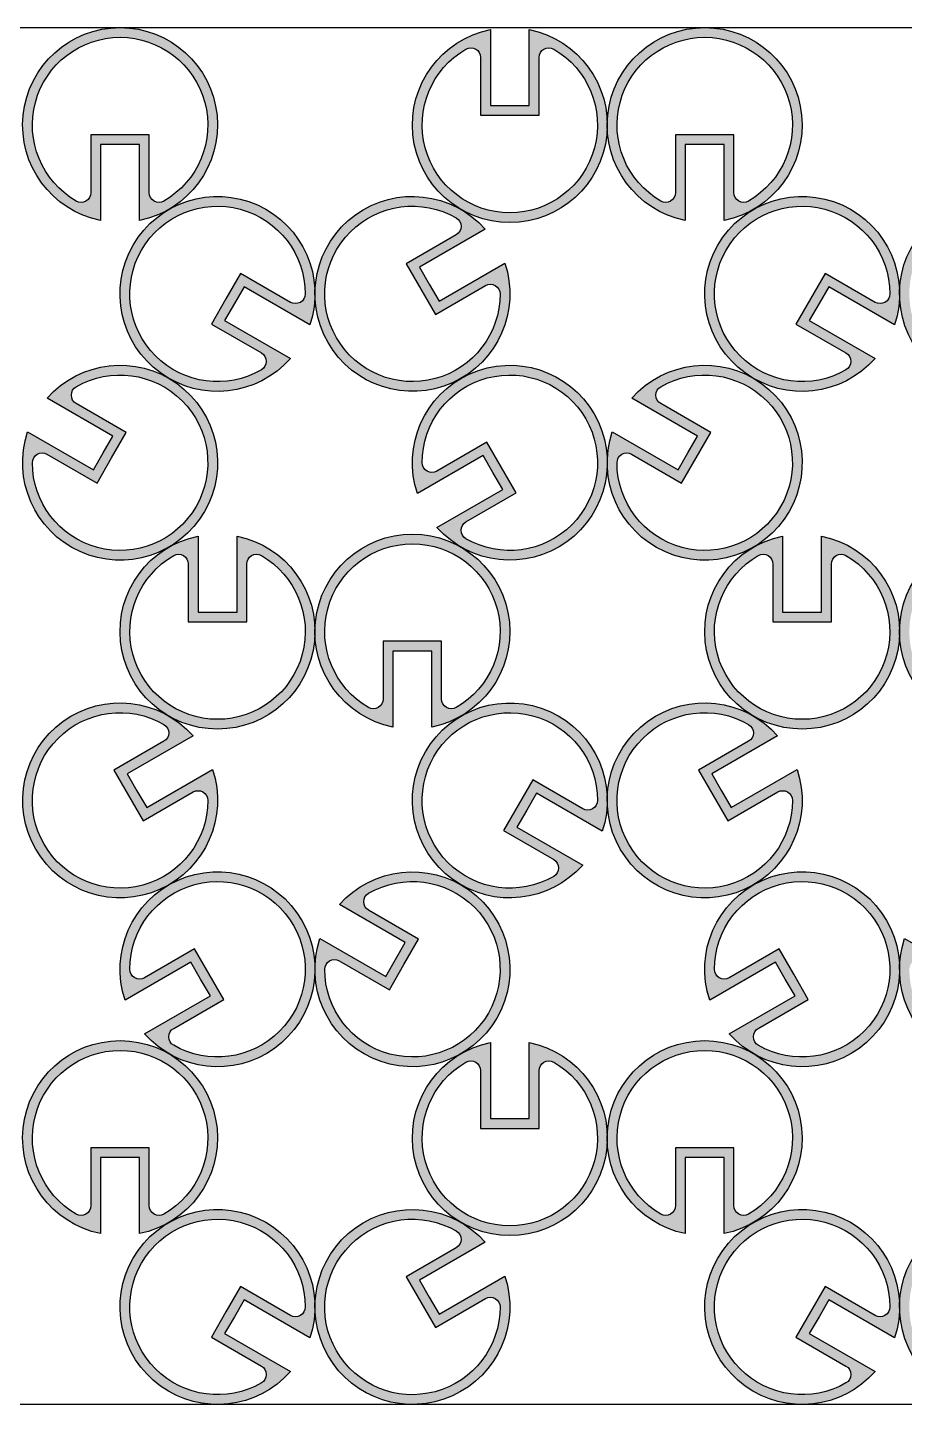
# Model space of a CAD drawing. Header units: millimetres. Extents: x 61 to 452, y 50 to 292.
# Drawn here: x 160.1 to 205.1, y 219.8 to 290.4 of the extents above; entities that cross this region are included whole.
import ezdxf

# ---------------------------------------------------------------- set-up
doc = ezdxf.new("R2010")
doc.units = ezdxf.units.MM
doc.layers.add('cad-block.com', color=250, linetype='Continuous')

msp = doc.modelspace()

# ---------------------------------------------------------------- hatches: boundary and pattern name
at = {"true_color": 0x000000}
h = msp.add_hatch(color=18, dxfattribs=at)
h.dxf.hatch_style = 1
edge = h.paths.add_edge_path(flags=16)
edge.add_arc((164.8466869236495, 285.4032878407128), 4.499999999999926, -59.999999999999375, 239.9999999999994, ccw=False)
edge.add_arc((166.8466869236495, 281.9391862255752), 0.500000000000041, 180.0000000000065, 299.99999999999727, ccw=False)
edge.add_line((166.3466869236495, 281.9391862255751), (166.3466869236495, 284.9032878407128))
edge.add_line((166.3466869236495, 284.9032878407128), (164.8466869236495, 284.9032878407128))
edge.add_line((164.8466869236495, 284.9032878407128), (163.3466869236495, 284.9032878407128))
edge.add_line((163.3466869236495, 284.9032878407128), (163.3466869236495, 281.9391862255751))
edge.add_arc((162.8466869236495, 281.9391862255752), 0.5, 240.0000000000027, 359.99999999999346, ccw=False)
edge = h.paths.add_edge_path()
edge.add_line((165.8466869236495, 280.5043083551465), (165.8466869236495, 284.4032878407128))
edge.add_line((165.8466869236495, 284.4032878407128), (164.8466869236495, 284.4032878407128))
edge.add_line((164.8466869236495, 284.4032878407128), (163.8466869236495, 284.4032878407128))
edge.add_line((163.8466869236495, 284.4032878407128), (163.8466869236495, 280.5043083551465))
edge.add_arc((164.8466869236495, 285.4032878407128), 5.000000000000015, -78.46304096718461, 258.4630409671846, ccw=False)
h = msp.add_hatch(color=18, dxfattribs=at)
h.dxf.hatch_style = 1
edge = h.paths.add_edge_path(flags=16)
edge.add_arc((184.8466869236495, 285.4032878407129), 4.499999999999926, 120.00000000000051, 419.9999999999994, ccw=False)
edge.add_arc((182.8466869236495, 288.8673894558505), 0.500000000000041, 360.0000000000065, 479.9999999999972, ccw=False)
edge.add_line((183.3466869236495, 288.8673894558506), (183.3466869236495, 285.9032878407128))
edge.add_line((183.3466869236495, 285.9032878407128), (184.8466869236495, 285.9032878407128))
edge.add_line((184.8466869236495, 285.9032878407128), (186.3466869236495, 285.9032878407128))
edge.add_line((186.3466869236495, 285.9032878407128), (186.3466869236495, 288.8673894558506))
edge.add_arc((186.8466869236495, 288.8673894558505), 0.5, 420.0000000000026, 539.9999999999934, ccw=False)
edge = h.paths.add_edge_path()
edge.add_line((183.8466869236495, 290.3022673262792), (183.8466869236495, 286.4032878407128))
edge.add_line((183.8466869236495, 286.4032878407128), (184.8466869236495, 286.4032878407128))
edge.add_line((184.8466869236495, 286.4032878407128), (185.8466869236495, 286.4032878407128))
edge.add_line((185.8466869236495, 286.4032878407128), (185.8466869236495, 290.3022673262792))
edge.add_arc((184.8466869236495, 285.4032878407128), 5.000000000000015, 101.53695903281539, 438.4630409671845, ccw=False)
h = msp.add_hatch(color=18, dxfattribs=at)
h.dxf.hatch_style = 1
edge = h.paths.add_edge_path(flags=16)
edge.add_arc((194.8466869236495, 285.4032878407128), 4.499999999999926, -59.999999999999375, 239.9999999999994, ccw=False)
edge.add_arc((196.8466869236495, 281.9391862255752), 0.500000000000041, 180.0000000000065, 299.99999999999727, ccw=False)
edge.add_line((196.3466869236495, 281.9391862255751), (196.3466869236495, 284.9032878407128))
edge.add_line((196.3466869236495, 284.9032878407128), (194.8466869236495, 284.9032878407128))
edge.add_line((194.8466869236495, 284.9032878407128), (193.3466869236495, 284.9032878407128))
edge.add_line((193.3466869236495, 284.9032878407128), (193.3466869236495, 281.9391862255751))
edge.add_arc((192.8466869236495, 281.9391862255752), 0.5, 240.0000000000027, 359.99999999999346, ccw=False)
edge = h.paths.add_edge_path()
edge.add_line((195.8466869236495, 280.5043083551465), (195.8466869236495, 284.4032878407128))
edge.add_line((195.8466869236495, 284.4032878407128), (194.8466869236495, 284.4032878407128))
edge.add_line((194.8466869236495, 284.4032878407128), (193.8466869236495, 284.4032878407128))
edge.add_line((193.8466869236495, 284.4032878407128), (193.8466869236495, 280.5043083551465))
edge.add_arc((194.8466869236495, 285.4032878407128), 5.000000000000015, -78.46304096718461, 258.4630409671846, ccw=False)
h = msp.add_hatch(color=18, dxfattribs=at)
h.dxf.hatch_style = 1
edge = h.paths.add_edge_path(flags=16)
edge.add_arc((169.8466869236497, 276.7430338028684), 4.499999999999925, 5.115907697472721e-13, 299.9999999999994, ccw=False)
edge.add_arc((173.8466869236495, 276.7430338028685), 0.5000000000000409, 240.00000000000648, 359.9999999999972, ccw=False)
edge.add_line((173.5966869236495, 276.3100211009763), (171.0296996255418, 277.7920719085452))
edge.add_line((171.0296996255418, 277.7920719085451), (170.2796996255418, 276.4930338028685))
edge.add_line((170.2796996255418, 276.4930338028685), (169.5296996255418, 275.1939956971918))
edge.add_line((169.5296996255418, 275.1939956971918), (172.0966869236495, 273.7119448896229))
edge.add_arc((171.8466869236495, 273.2789321877307), 0.4999999999999999, 300.0000000000026, 419.99999999999346, ccw=False)
edge = h.paths.add_edge_path()
edge.add_line((174.5893276107688, 275.1595694638697), (171.2127123274339, 277.1090592066529))
edge.add_line((171.212712327434, 277.1090592066529), (170.712712327434, 276.2430338028685))
edge.add_line((170.712712327434, 276.2430338028685), (170.212712327434, 275.377008399084))
edge.add_line((170.212712327434, 275.377008399084), (173.5893276107689, 273.4275186563008))
edge.add_arc((169.8466869236495, 276.7430338028685), 5.000000000000014, -18.46304096718461, 318.46304096718455, ccw=False)
h = msp.add_hatch(color=18, dxfattribs=at)
h.dxf.hatch_style = 1
edge = h.paths.add_edge_path(flags=16)
edge.add_arc((179.8466869236497, 276.7430338028685), 4.499999999999926, 60.00000000000051, 359.9999999999994, ccw=False)
edge.add_arc((181.8466869236495, 280.2071354180062), 0.500000000000041, 300.0000000000065, 419.9999999999972, ccw=False)
edge.add_line((182.0966869236495, 279.774122716114), (179.5296996255418, 278.2920719085452))
edge.add_line((179.5296996255418, 278.2920719085452), (180.2796996255418, 276.9930338028685))
edge.add_line((180.2796996255418, 276.9930338028685), (181.0296996255418, 275.6939956971918))
edge.add_line((181.0296996255418, 275.6939956971918), (183.5966869236495, 277.1760465047606))
edge.add_arc((183.8466869236495, 276.7430338028684), 0.5, 360.0000000000026, 479.9999999999934, ccw=False)
edge = h.paths.add_edge_path()
edge.add_line((183.5893276107688, 280.0585489494361), (180.2127123274339, 278.1090592066529))
edge.add_line((180.212712327434, 278.1090592066529), (180.712712327434, 277.2430338028685))
edge.add_line((180.712712327434, 277.2430338028685), (181.212712327434, 276.377008399084))
edge.add_line((181.212712327434, 276.377008399084), (184.5893276107689, 278.3264981418672))
edge.add_arc((179.8466869236495, 276.7430338028685), 5.000000000000015, 41.53695903281539, 378.4630409671845, ccw=False)
h = msp.add_hatch(color=18, dxfattribs=at)
h.dxf.hatch_style = 1
edge = h.paths.add_edge_path(flags=16)
edge.add_arc((199.8466869236497, 276.7430338028684), 4.499999999999925, 5.115907697472721e-13, 299.9999999999994, ccw=False)
edge.add_arc((203.8466869236495, 276.7430338028685), 0.5000000000000409, 240.00000000000648, 359.9999999999972, ccw=False)
edge.add_line((203.5966869236495, 276.3100211009763), (201.0296996255418, 277.7920719085452))
edge.add_line((201.0296996255418, 277.7920719085451), (200.2796996255418, 276.4930338028685))
edge.add_line((200.2796996255418, 276.4930338028685), (199.5296996255418, 275.1939956971918))
edge.add_line((199.5296996255418, 275.1939956971918), (202.0966869236495, 273.7119448896229))
edge.add_arc((201.8466869236495, 273.2789321877307), 0.4999999999999999, 300.0000000000026, 419.99999999999346, ccw=False)
edge = h.paths.add_edge_path()
edge.add_line((204.5893276107688, 275.1595694638697), (201.2127123274339, 277.1090592066529))
edge.add_line((201.212712327434, 277.1090592066529), (200.712712327434, 276.2430338028685))
edge.add_line((200.712712327434, 276.2430338028685), (200.212712327434, 275.377008399084))
edge.add_line((200.212712327434, 275.377008399084), (203.5893276107689, 273.4275186563008))
edge.add_arc((199.8466869236495, 276.7430338028685), 5.000000000000014, -18.46304096718461, 318.46304096718455, ccw=False)
h = msp.add_hatch(color=18, dxfattribs=at)
h.dxf.hatch_style = 1
edge = h.paths.add_edge_path(flags=16)
edge.add_arc((209.8466869236497, 276.7430338028685), 4.499999999999926, 60.00000000000051, 359.9999999999994, ccw=False)
edge.add_arc((211.8466869236495, 280.2071354180062), 0.500000000000041, 300.0000000000065, 419.9999999999972, ccw=False)
edge.add_line((212.0966869236495, 279.774122716114), (209.5296996255418, 278.2920719085452))
edge.add_line((209.5296996255418, 278.2920719085452), (210.2796996255418, 276.9930338028685))
edge.add_line((210.2796996255418, 276.9930338028685), (211.0296996255418, 275.6939956971918))
edge.add_line((211.0296996255418, 275.6939956971918), (213.5966869236495, 277.1760465047606))
edge.add_arc((213.8466869236495, 276.7430338028684), 0.5, 360.0000000000026, 479.9999999999934, ccw=False)
edge = h.paths.add_edge_path()
edge.add_line((213.5893276107688, 280.0585489494361), (210.2127123274339, 278.1090592066529))
edge.add_line((210.212712327434, 278.1090592066529), (210.712712327434, 277.2430338028685))
edge.add_line((210.712712327434, 277.2430338028685), (211.212712327434, 276.377008399084))
edge.add_line((211.212712327434, 276.377008399084), (214.5893276107689, 278.3264981418672))
edge.add_arc((209.8466869236495, 276.7430338028685), 5.000000000000015, 41.53695903281539, 378.4630409671845, ccw=False)
h = msp.add_hatch(color=18, dxfattribs=at)
h.dxf.hatch_style = 1
edge = h.paths.add_edge_path(flags=16)
edge.add_arc((164.8466869236495, 268.0827797650242), 4.499999999999925, -179.99999999999966, 119.9999999999994, ccw=False)
edge.add_arc((160.8466869236495, 268.0827797650241), 0.5000000000000409, 60.00000000000642, 179.9999999999972, ccw=False)
edge.add_line((161.0966869236495, 268.5157924669164), (163.6636742217573, 267.0337416593475))
edge.add_line((163.6636742217573, 267.0337416593475), (164.4136742217573, 268.3327797650242))
edge.add_line((164.4136742217573, 268.3327797650242), (165.1636742217573, 269.6318178707008))
edge.add_line((165.1636742217573, 269.6318178707008), (162.5966869236495, 271.1138686782697))
edge.add_arc((162.8466869236495, 271.5468813801619), 0.4999999999999999, 120.00000000000259, 239.9999999999934, ccw=False)
edge = h.paths.add_edge_path()
edge.add_line((160.1040462365302, 269.6662441040229), (163.4806615198651, 267.7167543612397))
edge.add_line((163.4806615198652, 267.7167543612397), (163.9806615198652, 268.5827797650242))
edge.add_line((163.9806615198652, 268.5827797650242), (164.4806615198652, 269.4488051688086))
edge.add_line((164.4806615198652, 269.4488051688086), (161.1040462365303, 271.3982949115918))
edge.add_arc((164.8466869236495, 268.0827797650242), 5.000000000000014, -198.4630409671846, 138.4630409671845, ccw=False)
h = msp.add_hatch(color=18, dxfattribs=at)
h.dxf.hatch_style = 1
edge = h.paths.add_edge_path(flags=16)
edge.add_arc((184.8466869236495, 268.0827797650242), 4.499999999999925, -119.99999999999949, 179.9999999999993, ccw=False)
edge.add_arc((182.8466869236495, 264.6186781498864), 0.5000000000000409, 120.0000000000064, 239.99999999999721, ccw=False)
edge.add_line((182.5966869236495, 265.0516908517786), (185.1636742217572, 266.5337416593475))
edge.add_line((185.1636742217572, 266.5337416593475), (184.4136742217572, 267.8327797650242))
edge.add_line((184.4136742217572, 267.8327797650242), (183.6636742217572, 269.1318178707008))
edge.add_line((183.6636742217572, 269.1318178707008), (181.0966869236495, 267.649767063132))
edge.add_arc((180.8466869236495, 268.0827797650242), 0.4999999999999999, 180.0000000000026, 299.9999999999934, ccw=False)
edge = h.paths.add_edge_path()
edge.add_line((181.1040462365302, 264.7672646184565), (184.4806615198651, 266.7167543612397))
edge.add_line((184.4806615198652, 266.7167543612397), (183.9806615198652, 267.5827797650242))
edge.add_line((183.9806615198652, 267.5827797650242), (183.4806615198652, 268.4488051688086))
edge.add_line((183.4806615198652, 268.4488051688086), (180.1040462365303, 266.4993154260254))
edge.add_arc((184.8466869236495, 268.0827797650242), 5.000000000000014, -138.4630409671846, 198.4630409671845, ccw=False)
h = msp.add_hatch(color=18, dxfattribs=at)
h.dxf.hatch_style = 1
edge = h.paths.add_edge_path(flags=16)
edge.add_arc((194.8466869236495, 268.0827797650242), 4.499999999999925, -179.99999999999966, 119.9999999999994, ccw=False)
edge.add_arc((190.8466869236495, 268.0827797650241), 0.5000000000000409, 60.00000000000642, 179.9999999999972, ccw=False)
edge.add_line((191.0966869236495, 268.5157924669164), (193.6636742217572, 267.0337416593475))
edge.add_line((193.6636742217572, 267.0337416593475), (194.4136742217572, 268.3327797650242))
edge.add_line((194.4136742217572, 268.3327797650242), (195.1636742217572, 269.6318178707008))
edge.add_line((195.1636742217572, 269.6318178707008), (192.5966869236495, 271.1138686782697))
edge.add_arc((192.8466869236495, 271.5468813801619), 0.4999999999999999, 120.00000000000259, 239.9999999999934, ccw=False)
edge = h.paths.add_edge_path()
edge.add_line((190.1040462365302, 269.6662441040229), (193.4806615198651, 267.7167543612397))
edge.add_line((193.4806615198652, 267.7167543612397), (193.9806615198652, 268.5827797650242))
edge.add_line((193.9806615198652, 268.5827797650242), (194.4806615198652, 269.4488051688086))
edge.add_line((194.4806615198652, 269.4488051688086), (191.1040462365303, 271.3982949115918))
edge.add_arc((194.8466869236495, 268.0827797650242), 5.000000000000014, -198.4630409671846, 138.4630409671845, ccw=False)
h = msp.add_hatch(color=18, dxfattribs=at)
h.dxf.hatch_style = 1
edge = h.paths.add_edge_path(flags=16)
edge.add_arc((169.8466869236495, 259.4225257271798), 4.499999999999926, 120.00000000000051, 419.9999999999994, ccw=False)
edge.add_arc((167.8466869236495, 262.8866273423175), 0.500000000000041, 360.0000000000065, 479.9999999999972, ccw=False)
edge.add_line((168.3466869236495, 262.8866273423175), (168.3466869236495, 259.9225257271798))
edge.add_line((168.3466869236495, 259.9225257271798), (169.8466869236495, 259.9225257271798))
edge.add_line((169.8466869236495, 259.9225257271798), (171.3466869236495, 259.9225257271798))
edge.add_line((171.3466869236495, 259.9225257271798), (171.3466869236495, 262.8866273423175))
edge.add_arc((171.8466869236495, 262.8866273423175), 0.5, 420.0000000000026, 539.9999999999934, ccw=False)
edge = h.paths.add_edge_path()
edge.add_line((168.8466869236495, 264.3215052127462), (168.8466869236495, 260.4225257271798))
edge.add_line((168.8466869236495, 260.4225257271798), (169.8466869236495, 260.4225257271798))
edge.add_line((169.8466869236495, 260.4225257271798), (170.8466869236495, 260.4225257271798))
edge.add_line((170.8466869236495, 260.4225257271798), (170.8466869236495, 264.3215052127462))
edge.add_arc((169.8466869236495, 259.4225257271798), 5.000000000000015, 101.53695903281539, 438.4630409671845, ccw=False)
h = msp.add_hatch(color=18, dxfattribs=at)
h.dxf.hatch_style = 1
edge = h.paths.add_edge_path(flags=16)
edge.add_arc((179.8466869236495, 259.4225257271797), 4.499999999999926, -59.999999999999375, 239.9999999999994, ccw=False)
edge.add_arc((181.8466869236495, 255.9584241120421), 0.500000000000041, 180.0000000000065, 299.99999999999727, ccw=False)
edge.add_line((181.3466869236495, 255.9584241120421), (181.3466869236495, 258.9225257271798))
edge.add_line((181.3466869236495, 258.9225257271798), (179.8466869236495, 258.9225257271798))
edge.add_line((179.8466869236495, 258.9225257271798), (178.3466869236495, 258.9225257271798))
edge.add_line((178.3466869236495, 258.9225257271798), (178.3466869236495, 255.9584241120421))
edge.add_arc((177.8466869236495, 255.9584241120421), 0.5, 240.0000000000027, 359.99999999999346, ccw=False)
edge = h.paths.add_edge_path()
edge.add_line((180.8466869236495, 254.5235462416134), (180.8466869236495, 258.4225257271798))
edge.add_line((180.8466869236495, 258.4225257271798), (179.8466869236495, 258.4225257271798))
edge.add_line((179.8466869236495, 258.4225257271798), (178.8466869236495, 258.4225257271798))
edge.add_line((178.8466869236495, 258.4225257271798), (178.8466869236495, 254.5235462416134))
edge.add_arc((179.8466869236495, 259.4225257271798), 5.000000000000015, -78.46304096718461, 258.4630409671846, ccw=False)
h = msp.add_hatch(color=18, dxfattribs=at)
h.dxf.hatch_style = 1
edge = h.paths.add_edge_path(flags=16)
edge.add_arc((199.8466869236495, 259.4225257271798), 4.499999999999926, 120.00000000000051, 419.9999999999994, ccw=False)
edge.add_arc((197.8466869236495, 262.8866273423175), 0.500000000000041, 360.0000000000065, 479.9999999999972, ccw=False)
edge.add_line((198.3466869236495, 262.8866273423175), (198.3466869236495, 259.9225257271798))
edge.add_line((198.3466869236495, 259.9225257271798), (199.8466869236495, 259.9225257271798))
edge.add_line((199.8466869236495, 259.9225257271798), (201.3466869236495, 259.9225257271798))
edge.add_line((201.3466869236495, 259.9225257271798), (201.3466869236495, 262.8866273423175))
edge.add_arc((201.8466869236495, 262.8866273423175), 0.5, 420.0000000000026, 539.9999999999934, ccw=False)
edge = h.paths.add_edge_path()
edge.add_line((198.8466869236495, 264.3215052127462), (198.8466869236495, 260.4225257271798))
edge.add_line((198.8466869236495, 260.4225257271798), (199.8466869236495, 260.4225257271798))
edge.add_line((199.8466869236495, 260.4225257271798), (200.8466869236495, 260.4225257271798))
edge.add_line((200.8466869236495, 260.4225257271798), (200.8466869236495, 264.3215052127462))
edge.add_arc((199.8466869236495, 259.4225257271798), 5.000000000000015, 101.53695903281539, 438.4630409671845, ccw=False)
h = msp.add_hatch(color=18, dxfattribs=at)
h.dxf.hatch_style = 1
edge = h.paths.add_edge_path(flags=16)
edge.add_arc((209.8466869236495, 259.4225257271796), 4.499999999999926, -59.999999999999375, 239.9999999999994, ccw=False)
edge.add_arc((211.8466869236495, 255.958424112042), 0.500000000000041, 180.0000000000065, 299.99999999999727, ccw=False)
edge.add_line((211.3466869236495, 255.9584241120419), (211.3466869236495, 258.9225257271797))
edge.add_line((211.3466869236495, 258.9225257271797), (209.8466869236495, 258.9225257271797))
edge.add_line((209.8466869236495, 258.9225257271797), (208.3466869236495, 258.9225257271797))
edge.add_line((208.3466869236495, 258.9225257271797), (208.3466869236495, 255.9584241120419))
edge.add_arc((207.8466869236495, 255.958424112042), 0.5, 240.0000000000027, 359.99999999999346, ccw=False)
edge = h.paths.add_edge_path()
edge.add_line((210.8466869236495, 254.5235462416133), (210.8466869236495, 258.4225257271797))
edge.add_line((210.8466869236495, 258.4225257271797), (209.8466869236495, 258.4225257271797))
edge.add_line((209.8466869236495, 258.4225257271797), (208.8466869236495, 258.4225257271797))
edge.add_line((208.8466869236495, 258.4225257271797), (208.8466869236495, 254.5235462416133))
edge.add_arc((209.8466869236495, 259.4225257271797), 5.000000000000015, -78.46304096718461, 258.4630409671846, ccw=False)
h = msp.add_hatch(color=18, dxfattribs=at)
h.dxf.hatch_style = 1
edge = h.paths.add_edge_path(flags=16)
edge.add_arc((164.8466869236498, 250.7622716893354), 4.499999999999926, 60.00000000000051, 359.9999999999994, ccw=False)
edge.add_arc((166.8466869236495, 254.2263733044732), 0.500000000000041, 300.0000000000065, 419.9999999999972, ccw=False)
edge.add_line((167.0966869236495, 253.7933606025809), (164.5296996255418, 252.3113097950121))
edge.add_line((164.5296996255418, 252.3113097950121), (165.2796996255418, 251.0122716893354))
edge.add_line((165.2796996255418, 251.0122716893354), (166.0296996255418, 249.7132335836587))
edge.add_line((166.0296996255418, 249.7132335836587), (168.5966869236495, 251.1952843912276))
edge.add_arc((168.8466869236495, 250.7622716893354), 0.5, 360.0000000000026, 479.9999999999934, ccw=False)
edge = h.paths.add_edge_path()
edge.add_line((168.5893276107688, 254.0777868359031), (165.2127123274339, 252.1282970931199))
edge.add_line((165.2127123274341, 252.1282970931198), (165.7127123274341, 251.2622716893354))
edge.add_line((165.7127123274341, 251.2622716893354), (166.2127123274341, 250.396246285551))
edge.add_line((166.2127123274341, 250.396246285551), (169.589327610769, 252.3457360283342))
edge.add_arc((164.8466869236495, 250.7622716893354), 5.000000000000015, 41.53695903281539, 378.4630409671845, ccw=False)
h = msp.add_hatch(color=18, dxfattribs=at)
h.dxf.hatch_style = 1
edge = h.paths.add_edge_path(flags=16)
edge.add_arc((184.8466869236497, 250.7622716893354), 4.499999999999925, 5.115907697472721e-13, 299.9999999999994, ccw=False)
edge.add_arc((188.8466869236495, 250.7622716893355), 0.5000000000000409, 240.00000000000648, 359.9999999999972, ccw=False)
edge.add_line((188.5966869236495, 250.3292589874432), (186.0296996255418, 251.8113097950121))
edge.add_line((186.0296996255418, 251.8113097950121), (185.2796996255418, 250.5122716893354))
edge.add_line((185.2796996255418, 250.5122716893354), (184.5296996255418, 249.2132335836588))
edge.add_line((184.5296996255418, 249.2132335836588), (187.0966869236495, 247.7311827760899))
edge.add_arc((186.8466869236495, 247.2981700741977), 0.4999999999999999, 300.0000000000026, 419.99999999999346, ccw=False)
edge = h.paths.add_edge_path()
edge.add_line((189.5893276107688, 249.1788073503367), (186.2127123274339, 251.1282970931199))
edge.add_line((186.212712327434, 251.1282970931198), (185.712712327434, 250.2622716893354))
edge.add_line((185.712712327434, 250.2622716893354), (185.212712327434, 249.396246285551))
edge.add_line((185.212712327434, 249.396246285551), (188.5893276107689, 247.4467565427678))
edge.add_arc((184.8466869236495, 250.7622716893354), 5.000000000000014, -18.46304096718461, 318.46304096718455, ccw=False)
h = msp.add_hatch(color=18, dxfattribs=at)
h.dxf.hatch_style = 1
edge = h.paths.add_edge_path(flags=16)
edge.add_arc((194.8466869236497, 250.7622716893354), 4.499999999999926, 60.00000000000051, 359.9999999999994, ccw=False)
edge.add_arc((196.8466869236495, 254.2263733044732), 0.500000000000041, 300.0000000000065, 419.9999999999972, ccw=False)
edge.add_line((197.0966869236495, 253.7933606025809), (194.5296996255418, 252.3113097950121))
edge.add_line((194.5296996255418, 252.3113097950121), (195.2796996255418, 251.0122716893354))
edge.add_line((195.2796996255418, 251.0122716893354), (196.0296996255418, 249.7132335836587))
edge.add_line((196.0296996255418, 249.7132335836587), (198.5966869236495, 251.1952843912276))
edge.add_arc((198.8466869236495, 250.7622716893354), 0.5, 360.0000000000026, 479.9999999999934, ccw=False)
edge = h.paths.add_edge_path()
edge.add_line((198.5893276107688, 254.0777868359031), (195.2127123274339, 252.1282970931199))
edge.add_line((195.212712327434, 252.1282970931198), (195.712712327434, 251.2622716893354))
edge.add_line((195.712712327434, 251.2622716893354), (196.212712327434, 250.396246285551))
edge.add_line((196.212712327434, 250.396246285551), (199.5893276107689, 252.3457360283342))
edge.add_arc((194.8466869236495, 250.7622716893354), 5.000000000000015, 41.53695903281539, 378.4630409671845, ccw=False)
h = msp.add_hatch(color=18, dxfattribs=at)
h.dxf.hatch_style = 1
edge = h.paths.add_edge_path(flags=16)
edge.add_arc((169.8466869236495, 242.1020176514909), 4.499999999999925, -119.99999999999949, 179.9999999999993, ccw=False)
edge.add_arc((167.8466869236495, 238.6379160363531), 0.5000000000000409, 120.0000000000064, 239.99999999999721, ccw=False)
edge.add_line((167.5966869236495, 239.0709287382454), (170.1636742217572, 240.5529795458142))
edge.add_line((170.1636742217572, 240.5529795458142), (169.4136742217572, 241.8520176514909))
edge.add_line((169.4136742217572, 241.8520176514909), (168.6636742217572, 243.1510557571676))
edge.add_line((168.6636742217572, 243.1510557571676), (166.0966869236494, 241.6690049495987))
edge.add_arc((165.8466869236495, 242.1020176514909), 0.4999999999999999, 180.0000000000026, 299.9999999999934, ccw=False)
edge = h.paths.add_edge_path()
edge.add_line((166.1040462365302, 238.7865025049232), (169.4806615198651, 240.7359922477064))
edge.add_line((169.4806615198652, 240.7359922477065), (168.9806615198652, 241.6020176514909))
edge.add_line((168.9806615198652, 241.6020176514909), (168.4806615198652, 242.4680430552753))
edge.add_line((168.4806615198652, 242.4680430552753), (165.1040462365303, 240.5185533124921))
edge.add_arc((169.8466869236495, 242.1020176514909), 5.000000000000014, -138.4630409671846, 198.4630409671845, ccw=False)
h = msp.add_hatch(color=18, dxfattribs=at)
h.dxf.hatch_style = 1
edge = h.paths.add_edge_path(flags=16)
edge.add_arc((179.8466869236495, 242.1020176514909), 4.499999999999925, -179.99999999999966, 119.9999999999994, ccw=False)
edge.add_arc((175.8466869236495, 242.1020176514908), 0.5000000000000409, 60.00000000000642, 179.9999999999972, ccw=False)
edge.add_line((176.0966869236495, 242.5350303533831), (178.6636742217572, 241.0529795458142))
edge.add_line((178.6636742217572, 241.0529795458143), (179.4136742217572, 242.3520176514909))
edge.add_line((179.4136742217572, 242.3520176514909), (180.1636742217572, 243.6510557571675))
edge.add_line((180.1636742217572, 243.6510557571675), (177.5966869236495, 245.1331065647364))
edge.add_arc((177.8466869236495, 245.5661192666286), 0.4999999999999999, 120.00000000000259, 239.9999999999934, ccw=False)
edge = h.paths.add_edge_path()
edge.add_line((175.1040462365302, 243.6854819904896), (178.4806615198651, 241.7359922477064))
edge.add_line((178.4806615198652, 241.7359922477065), (178.9806615198652, 242.6020176514909))
edge.add_line((178.9806615198652, 242.6020176514909), (179.4806615198652, 243.4680430552753))
edge.add_line((179.4806615198652, 243.4680430552753), (176.1040462365303, 245.4175327980585))
edge.add_arc((179.8466869236495, 242.1020176514909), 5.000000000000014, -198.4630409671846, 138.4630409671845, ccw=False)
h = msp.add_hatch(color=18, dxfattribs=at)
h.dxf.hatch_style = 1
edge = h.paths.add_edge_path(flags=16)
edge.add_arc((199.8466869236495, 242.1020176514909), 4.499999999999925, -119.99999999999949, 179.9999999999993, ccw=False)
edge.add_arc((197.8466869236495, 238.6379160363531), 0.5000000000000409, 120.0000000000064, 239.99999999999721, ccw=False)
edge.add_line((197.5966869236495, 239.0709287382454), (200.1636742217572, 240.5529795458142))
edge.add_line((200.1636742217572, 240.5529795458142), (199.4136742217572, 241.8520176514909))
edge.add_line((199.4136742217572, 241.8520176514909), (198.6636742217572, 243.1510557571676))
edge.add_line((198.6636742217572, 243.1510557571676), (196.0966869236495, 241.6690049495987))
edge.add_arc((195.8466869236495, 242.1020176514909), 0.4999999999999999, 180.0000000000026, 299.9999999999934, ccw=False)
edge = h.paths.add_edge_path()
edge.add_line((196.1040462365302, 238.7865025049232), (199.4806615198651, 240.7359922477064))
edge.add_line((199.4806615198652, 240.7359922477065), (198.9806615198652, 241.6020176514909))
edge.add_line((198.9806615198652, 241.6020176514909), (198.4806615198652, 242.4680430552753))
edge.add_line((198.4806615198652, 242.4680430552753), (195.1040462365303, 240.5185533124921))
edge.add_arc((199.8466869236495, 242.1020176514909), 5.000000000000014, -138.4630409671846, 198.4630409671845, ccw=False)
h = msp.add_hatch(color=18, dxfattribs=at)
h.dxf.hatch_style = 1
edge = h.paths.add_edge_path(flags=16)
edge.add_arc((209.8466869236495, 242.1020176514909), 4.499999999999925, -179.99999999999966, 119.9999999999994, ccw=False)
edge.add_arc((205.8466869236495, 242.1020176514908), 0.5000000000000409, 60.00000000000642, 179.9999999999972, ccw=False)
edge.add_line((206.0966869236495, 242.5350303533831), (208.6636742217572, 241.0529795458142))
edge.add_line((208.6636742217572, 241.0529795458143), (209.4136742217572, 242.3520176514909))
edge.add_line((209.4136742217572, 242.3520176514909), (210.1636742217572, 243.6510557571675))
edge.add_line((210.1636742217572, 243.6510557571675), (207.5966869236495, 245.1331065647364))
edge.add_arc((207.8466869236495, 245.5661192666286), 0.4999999999999999, 120.00000000000259, 239.9999999999934, ccw=False)
edge = h.paths.add_edge_path()
edge.add_line((205.1040462365302, 243.6854819904896), (208.4806615198651, 241.7359922477064))
edge.add_line((208.4806615198652, 241.7359922477065), (208.9806615198652, 242.6020176514909))
edge.add_line((208.9806615198652, 242.6020176514909), (209.4806615198652, 243.4680430552753))
edge.add_line((209.4806615198652, 243.4680430552753), (206.1040462365303, 245.4175327980585))
edge.add_arc((209.8466869236495, 242.1020176514909), 5.000000000000014, -198.4630409671846, 138.4630409671845, ccw=False)
h = msp.add_hatch(color=18, dxfattribs=at)
h.dxf.hatch_style = 1
edge = h.paths.add_edge_path(flags=16)
edge.add_arc((164.8466869236495, 233.4417636136465), 4.499999999999926, -59.999999999999375, 239.9999999999994, ccw=False)
edge.add_arc((166.8466869236495, 229.9776619985088), 0.500000000000041, 180.0000000000065, 299.99999999999727, ccw=False)
edge.add_line((166.3466869236495, 229.9776619985088), (166.3466869236495, 232.9417636136465))
edge.add_line((166.3466869236495, 232.9417636136465), (164.8466869236495, 232.9417636136465))
edge.add_line((164.8466869236495, 232.9417636136465), (163.3466869236495, 232.9417636136465))
edge.add_line((163.3466869236495, 232.9417636136465), (163.3466869236495, 229.9776619985088))
edge.add_arc((162.8466869236495, 229.9776619985088), 0.5, 240.0000000000027, 359.99999999999346, ccw=False)
edge = h.paths.add_edge_path()
edge.add_line((165.8466869236495, 228.5427841280801), (165.8466869236495, 232.4417636136465))
edge.add_line((165.8466869236495, 232.4417636136465), (164.8466869236495, 232.4417636136465))
edge.add_line((164.8466869236495, 232.4417636136465), (163.8466869236495, 232.4417636136465))
edge.add_line((163.8466869236495, 232.4417636136465), (163.8466869236495, 228.5427841280801))
edge.add_arc((164.8466869236495, 233.4417636136465), 5.000000000000015, -78.46304096718461, 258.4630409671846, ccw=False)
h = msp.add_hatch(color=18, dxfattribs=at)
h.dxf.hatch_style = 1
edge = h.paths.add_edge_path(flags=16)
edge.add_arc((184.8466869236495, 233.4417636136466), 4.499999999999926, 120.00000000000051, 419.9999999999994, ccw=False)
edge.add_arc((182.8466869236495, 236.9058652287842), 0.500000000000041, 360.0000000000065, 479.9999999999972, ccw=False)
edge.add_line((183.3466869236495, 236.9058652287843), (183.3466869236495, 233.9417636136465))
edge.add_line((183.3466869236495, 233.9417636136465), (184.8466869236495, 233.9417636136465))
edge.add_line((184.8466869236495, 233.9417636136465), (186.3466869236495, 233.9417636136465))
edge.add_line((186.3466869236495, 233.9417636136465), (186.3466869236495, 236.9058652287843))
edge.add_arc((186.8466869236495, 236.9058652287842), 0.5, 420.0000000000026, 539.9999999999934, ccw=False)
edge = h.paths.add_edge_path()
edge.add_line((183.8466869236495, 238.3407430992129), (183.8466869236495, 234.4417636136465))
edge.add_line((183.8466869236495, 234.4417636136465), (184.8466869236495, 234.4417636136465))
edge.add_line((184.8466869236495, 234.4417636136465), (185.8466869236495, 234.4417636136465))
edge.add_line((185.8466869236495, 234.4417636136465), (185.8466869236495, 238.3407430992129))
edge.add_arc((184.8466869236495, 233.4417636136465), 5.000000000000015, 101.53695903281539, 438.4630409671845, ccw=False)
h = msp.add_hatch(color=18, dxfattribs=at)
h.dxf.hatch_style = 1
edge = h.paths.add_edge_path(flags=16)
edge.add_arc((194.8466869236495, 233.4417636136465), 4.499999999999926, -59.999999999999375, 239.9999999999994, ccw=False)
edge.add_arc((196.8466869236495, 229.9776619985088), 0.500000000000041, 180.0000000000065, 299.99999999999727, ccw=False)
edge.add_line((196.3466869236495, 229.9776619985088), (196.3466869236495, 232.9417636136465))
edge.add_line((196.3466869236495, 232.9417636136465), (194.8466869236495, 232.9417636136465))
edge.add_line((194.8466869236495, 232.9417636136465), (193.3466869236495, 232.9417636136465))
edge.add_line((193.3466869236495, 232.9417636136465), (193.3466869236495, 229.9776619985088))
edge.add_arc((192.8466869236495, 229.9776619985088), 0.5, 240.0000000000027, 359.99999999999346, ccw=False)
edge = h.paths.add_edge_path()
edge.add_line((195.8466869236495, 228.5427841280801), (195.8466869236495, 232.4417636136465))
edge.add_line((195.8466869236495, 232.4417636136465), (194.8466869236495, 232.4417636136465))
edge.add_line((194.8466869236495, 232.4417636136465), (193.8466869236495, 232.4417636136465))
edge.add_line((193.8466869236495, 232.4417636136465), (193.8466869236495, 228.5427841280801))
edge.add_arc((194.8466869236495, 233.4417636136465), 5.000000000000015, -78.46304096718461, 258.4630409671846, ccw=False)
h = msp.add_hatch(color=18, dxfattribs=at)
h.dxf.hatch_style = 1
edge = h.paths.add_edge_path(flags=16)
edge.add_arc((169.8466869236497, 224.7815095758021), 4.499999999999925, 5.115907697472721e-13, 299.9999999999994, ccw=False)
edge.add_arc((173.8466869236495, 224.7815095758022), 0.5000000000000409, 240.00000000000648, 359.9999999999972, ccw=False)
edge.add_line((173.5966869236495, 224.3484968739099), (171.0296996255418, 225.8305476814788))
edge.add_line((171.0296996255418, 225.8305476814788), (170.2796996255418, 224.5315095758021))
edge.add_line((170.2796996255418, 224.5315095758021), (169.5296996255418, 223.2324714701255))
edge.add_line((169.5296996255418, 223.2324714701255), (172.0966869236495, 221.7504206625566))
edge.add_arc((171.8466869236495, 221.3174079606644), 0.4999999999999999, 300.0000000000026, 419.99999999999346, ccw=False)
edge = h.paths.add_edge_path()
edge.add_line((174.5893276107688, 223.1980452368034), (171.2127123274339, 225.1475349795866))
edge.add_line((171.212712327434, 225.1475349795866), (170.712712327434, 224.2815095758021))
edge.add_line((170.712712327434, 224.2815095758021), (170.212712327434, 223.4154841720177))
edge.add_line((170.212712327434, 223.4154841720177), (173.5893276107689, 221.4659944292345))
edge.add_arc((169.8466869236495, 224.7815095758021), 5.000000000000014, -18.46304096718461, 318.46304096718455, ccw=False)
h = msp.add_hatch(color=18, dxfattribs=at)
h.dxf.hatch_style = 1
edge = h.paths.add_edge_path(flags=16)
edge.add_arc((179.8466869236497, 224.7815095758021), 4.499999999999926, 60.00000000000051, 359.9999999999994, ccw=False)
edge.add_arc((181.8466869236495, 228.2456111909399), 0.500000000000041, 300.0000000000065, 419.9999999999972, ccw=False)
edge.add_line((182.0966869236495, 227.8125984890477), (179.5296996255418, 226.3305476814788))
edge.add_line((179.5296996255418, 226.3305476814788), (180.2796996255418, 225.0315095758021))
edge.add_line((180.2796996255418, 225.0315095758021), (181.0296996255418, 223.7324714701255))
edge.add_line((181.0296996255418, 223.7324714701255), (183.5966869236495, 225.2145222776943))
edge.add_arc((183.8466869236495, 224.7815095758021), 0.5, 360.0000000000026, 479.9999999999934, ccw=False)
edge = h.paths.add_edge_path()
edge.add_line((183.5893276107688, 228.0970247223698), (180.2127123274339, 226.1475349795866))
edge.add_line((180.212712327434, 226.1475349795866), (180.712712327434, 225.2815095758021))
edge.add_line((180.712712327434, 225.2815095758021), (181.212712327434, 224.4154841720177))
edge.add_line((181.212712327434, 224.4154841720177), (184.5893276107689, 226.3649739148009))
edge.add_arc((179.8466869236495, 224.7815095758021), 5.000000000000015, 41.53695903281539, 378.4630409671845, ccw=False)
h = msp.add_hatch(color=18, dxfattribs=at)
h.dxf.hatch_style = 1
edge = h.paths.add_edge_path(flags=16)
edge.add_arc((199.8466869236497, 224.7815095758021), 4.499999999999925, 5.115907697472721e-13, 299.9999999999994, ccw=False)
edge.add_arc((203.8466869236495, 224.7815095758022), 0.5000000000000409, 240.00000000000648, 359.9999999999972, ccw=False)
edge.add_line((203.5966869236495, 224.3484968739099), (201.0296996255418, 225.8305476814788))
edge.add_line((201.0296996255418, 225.8305476814788), (200.2796996255418, 224.5315095758021))
edge.add_line((200.2796996255418, 224.5315095758021), (199.5296996255418, 223.2324714701255))
edge.add_line((199.5296996255418, 223.2324714701255), (202.0966869236495, 221.7504206625566))
edge.add_arc((201.8466869236495, 221.3174079606644), 0.4999999999999999, 300.0000000000026, 419.99999999999346, ccw=False)
edge = h.paths.add_edge_path()
edge.add_line((204.5893276107688, 223.1980452368034), (201.2127123274339, 225.1475349795866))
edge.add_line((201.212712327434, 225.1475349795866), (200.712712327434, 224.2815095758021))
edge.add_line((200.712712327434, 224.2815095758021), (200.212712327434, 223.4154841720177))
edge.add_line((200.212712327434, 223.4154841720177), (203.5893276107689, 221.4659944292345))
edge.add_arc((199.8466869236495, 224.7815095758021), 5.000000000000014, -18.46304096718461, 318.46304096718455, ccw=False)
h = msp.add_hatch(color=18, dxfattribs=at)
h.dxf.hatch_style = 1
edge = h.paths.add_edge_path(flags=16)
edge.add_arc((209.8466869236497, 224.7815095758021), 4.499999999999926, 60.00000000000051, 359.9999999999994, ccw=False)
edge.add_arc((211.8466869236495, 228.2456111909399), 0.500000000000041, 300.0000000000065, 419.9999999999972, ccw=False)
edge.add_line((212.0966869236495, 227.8125984890477), (209.5296996255418, 226.3305476814788))
edge.add_line((209.5296996255418, 226.3305476814788), (210.2796996255418, 225.0315095758021))
edge.add_line((210.2796996255418, 225.0315095758021), (211.0296996255418, 223.7324714701255))
edge.add_line((211.0296996255418, 223.7324714701255), (213.5966869236495, 225.2145222776943))
edge.add_arc((213.8466869236495, 224.7815095758021), 0.5, 360.0000000000026, 479.9999999999934, ccw=False)
edge = h.paths.add_edge_path()
edge.add_line((213.5893276107688, 228.0970247223698), (210.2127123274339, 226.1475349795866))
edge.add_line((210.212712327434, 226.1475349795866), (210.712712327434, 225.2815095758021))
edge.add_line((210.712712327434, 225.2815095758021), (211.212712327434, 224.4154841720177))
edge.add_line((211.212712327434, 224.4154841720177), (214.5893276107689, 226.3649739148009))
edge.add_arc((209.8466869236495, 224.7815095758021), 5.000000000000015, 41.53695903281539, 378.4630409671845, ccw=False)

# ---------------------------------------------------------------- linework, layer by layer
at = {"color": 18, "true_color": 0x000000}
for points in [[(165.8466869236495, 280.5043083551465), (165.8466869236495, 284.4032878407128), (164.8466869236495, 284.4032878407128), (164.8466869236495, 284.4032878407128), (164.8466869236495, 284.4032878407128), (163.8466869236495, 284.4032878407128), (163.8466869236495, 280.5043083551465, -9.89897948556639)], [(183.8466869236495, 290.3022673262792), (183.8466869236495, 286.4032878407128), (184.8466869236495, 286.4032878407128), (184.8466869236495, 286.4032878407128), (184.8466869236495, 286.4032878407128), (185.8466869236495, 286.4032878407128), (185.8466869236495, 290.3022673262792, -9.89897948556639)], [(195.8466869236495, 280.5043083551465), (195.8466869236495, 284.4032878407128), (194.8466869236495, 284.4032878407128), (194.8466869236495, 284.4032878407128), (194.8466869236495, 284.4032878407128), (193.8466869236495, 284.4032878407128), (193.8466869236495, 280.5043083551465, -9.89897948556639)], [(162.5966869236495, 281.5061735236829, -3.732050807568806), (167.0966869236495, 281.5061735236829, -0.5773502691896288), (166.3466869236495, 281.9391862255751), (166.3466869236495, 284.9032878407128), (164.8466869236495, 284.9032878407128), (163.3466869236495, 284.9032878407128), (163.3466869236495, 281.9391862255751, -0.5773502691896291)], [(192.5966869236495, 281.5061735236829, -3.732050807568806), (197.0966869236495, 281.5061735236829, -0.5773502691896288), (196.3466869236495, 281.9391862255751), (196.3466869236495, 284.9032878407128), (194.8466869236495, 284.9032878407128), (193.3466869236495, 284.9032878407128), (193.3466869236495, 281.9391862255751, -0.5773502691896291)], [(187.0966869236495, 289.3004021577428, -3.732050807568806), (182.5966869236495, 289.3004021577428, -0.5773502691896288), (183.3466869236495, 288.8673894558506), (183.3466869236495, 285.9032878407128), (184.8466869236495, 285.9032878407128), (186.3466869236495, 285.9032878407128), (186.3466869236495, 288.8673894558506, -0.5773502691896291)], [(174.5893276107688, 275.1595694638697), (171.212712327434, 277.1090592066529), (170.712712327434, 276.2430338028685), (170.712712327434, 276.2430338028685), (170.712712327434, 276.2430338028685), (170.212712327434, 275.377008399084), (173.5893276107688, 273.4275186563008, -9.89897948556639)], [(172.0966869236495, 272.8459194858385, -3.732050807568806), (174.3466869236495, 276.7430338028685, -0.5773502691896288), (173.5966869236495, 276.3100211009763), (171.0296996255418, 277.7920719085451), (170.2796996255418, 276.4930338028685), (169.5296996255418, 275.1939956971918), (172.0966869236495, 273.7119448896229, -0.5773502691896291)], [(183.5893276107688, 280.0585489494361), (180.212712327434, 278.1090592066529), (180.712712327434, 277.2430338028685), (180.712712327434, 277.2430338028685), (180.712712327434, 277.2430338028685), (181.212712327434, 276.377008399084), (184.5893276107688, 278.3264981418672, -9.89897948556639)], [(184.3466869236495, 276.7430338028685, -3.732050807568806), (182.0966869236495, 280.6401481198984, -0.5773502691896288), (182.0966869236495, 279.774122716114), (179.5296996255418, 278.2920719085452), (180.2796996255418, 276.9930338028685), (181.0296996255418, 275.6939956971918), (183.5966869236495, 277.1760465047607, -0.5773502691896291)], [(204.5893276107688, 275.1595694638697), (201.212712327434, 277.1090592066529), (200.712712327434, 276.2430338028685), (200.712712327434, 276.2430338028685), (200.712712327434, 276.2430338028685), (200.212712327434, 275.377008399084), (203.5893276107688, 273.4275186563008, -9.89897948556639)], [(202.0966869236495, 272.8459194858385, -3.732050807568806), (204.3466869236495, 276.7430338028685, -0.5773502691896288), (203.5966869236495, 276.3100211009763), (201.0296996255418, 277.7920719085451), (200.2796996255418, 276.4930338028685), (199.5296996255418, 275.1939956971918), (202.0966869236495, 273.7119448896229, -0.5773502691896291)], [(213.5893276107688, 280.0585489494361), (210.212712327434, 278.1090592066529), (210.712712327434, 277.2430338028685), (210.712712327434, 277.2430338028685), (210.712712327434, 277.2430338028685), (211.212712327434, 276.377008399084), (214.5893276107688, 278.3264981418672, -9.89897948556639)], [(160.1040462365302, 269.6662441040229), (163.4806615198652, 267.7167543612397), (163.9806615198652, 268.5827797650242), (163.9806615198652, 268.5827797650242), (163.9806615198652, 268.5827797650242), (164.4806615198652, 269.4488051688086), (161.1040462365302, 271.3982949115918, -9.89897948556639)], [(181.1040462365302, 264.7672646184565), (184.4806615198652, 266.7167543612397), (183.9806615198652, 267.5827797650242), (183.9806615198652, 267.5827797650242), (183.9806615198652, 267.5827797650242), (183.4806615198652, 268.4488051688086), (180.1040462365302, 266.4993154260254, -9.89897948556639)], [(190.1040462365302, 269.6662441040229), (193.4806615198652, 267.7167543612397), (193.9806615198652, 268.5827797650242), (193.9806615198652, 268.5827797650242), (193.9806615198652, 268.5827797650242), (194.4806615198652, 269.4488051688086), (191.1040462365302, 271.3982949115918, -9.89897948556639)], [(162.5966869236495, 271.9798940820541, -3.732050807568806), (160.3466869236495, 268.0827797650242, -0.5773502691896288), (161.0966869236495, 268.5157924669164), (163.6636742217573, 267.0337416593475), (164.4136742217573, 268.3327797650242), (165.1636742217573, 269.6318178707008), (162.5966869236495, 271.1138686782697, -0.5773502691896291)], [(180.3466869236495, 268.0827797650242, -3.732050807568806), (182.5966869236495, 264.1856654479942, -0.5773502691896288), (182.5966869236495, 265.0516908517786), (185.1636742217572, 266.5337416593475), (184.4136742217572, 267.8327797650242), (183.6636742217572, 269.1318178707008), (181.0966869236495, 267.6497670631319, -0.5773502691896291)], [(192.5966869236495, 271.9798940820541, -3.732050807568806), (190.3466869236495, 268.0827797650242, -0.5773502691896288), (191.0966869236495, 268.5157924669164), (193.6636742217572, 267.0337416593475), (194.4136742217572, 268.3327797650242), (195.1636742217572, 269.6318178707008), (192.5966869236495, 271.1138686782697, -0.5773502691896291)], [(168.8466869236495, 264.3215052127462), (168.8466869236495, 260.4225257271798), (169.8466869236495, 260.4225257271798), (169.8466869236495, 260.4225257271798), (169.8466869236495, 260.4225257271798), (170.8466869236495, 260.4225257271798), (170.8466869236495, 264.3215052127462, -9.89897948556639)], [(180.8466869236495, 254.5235462416134), (180.8466869236495, 258.4225257271798), (179.8466869236495, 258.4225257271798), (179.8466869236495, 258.4225257271798), (179.8466869236495, 258.4225257271798), (178.8466869236495, 258.4225257271798), (178.8466869236495, 254.5235462416134, -9.89897948556639)], [(198.8466869236495, 264.3215052127462), (198.8466869236495, 260.4225257271798), (199.8466869236495, 260.4225257271798), (199.8466869236495, 260.4225257271798), (199.8466869236495, 260.4225257271798), (200.8466869236495, 260.4225257271798), (200.8466869236495, 264.3215052127462, -9.89897948556639)], [(210.8466869236495, 254.5235462416133), (210.8466869236495, 258.4225257271797), (209.8466869236495, 258.4225257271797), (209.8466869236495, 258.4225257271797), (209.8466869236495, 258.4225257271797), (208.8466869236495, 258.4225257271797), (208.8466869236495, 254.5235462416133, -9.89897948556639)], [(177.5966869236495, 255.5254114101498, -3.732050807568806), (182.0966869236495, 255.5254114101498, -0.5773502691896288), (181.3466869236495, 255.9584241120421), (181.3466869236495, 258.9225257271798), (179.8466869236495, 258.9225257271798), (178.3466869236495, 258.9225257271798), (178.3466869236495, 255.9584241120421, -0.5773502691896291)], [(172.0966869236495, 263.3196400442097, -3.732050807568806), (167.5966869236495, 263.3196400442097, -0.5773502691896288), (168.3466869236495, 262.8866273423175), (168.3466869236495, 259.9225257271798), (169.8466869236495, 259.9225257271798), (171.3466869236495, 259.9225257271798), (171.3466869236495, 262.8866273423175, -0.5773502691896291)], [(202.0966869236495, 263.3196400442097, -3.732050807568806), (197.5966869236495, 263.3196400442097, -0.5773502691896288), (198.3466869236495, 262.8866273423175), (198.3466869236495, 259.9225257271798), (199.8466869236495, 259.9225257271798), (201.3466869236495, 259.9225257271798), (201.3466869236495, 262.8866273423175, -0.5773502691896291)], [(168.5893276107688, 254.0777868359031), (165.2127123274341, 252.1282970931198), (165.7127123274341, 251.2622716893354), (165.7127123274341, 251.2622716893354), (165.7127123274341, 251.2622716893354), (166.2127123274341, 250.396246285551), (169.5893276107688, 252.3457360283342, -9.89897948556639)], [(189.5893276107688, 249.1788073503367), (186.212712327434, 251.1282970931198), (185.712712327434, 250.2622716893354), (185.712712327434, 250.2622716893354), (185.712712327434, 250.2622716893354), (185.212712327434, 249.396246285551), (188.5893276107688, 247.4467565427678, -9.89897948556639)], [(198.5893276107688, 254.0777868359031), (195.212712327434, 252.1282970931198), (195.712712327434, 251.2622716893354), (195.712712327434, 251.2622716893354), (195.712712327434, 251.2622716893354), (196.212712327434, 250.396246285551), (199.5893276107688, 252.3457360283342, -9.89897948556639)], [(169.3466869236495, 250.7622716893354, -3.732050807568806), (167.0966869236495, 254.6593860063654, -0.5773502691896288), (167.0966869236495, 253.7933606025809), (164.5296996255418, 252.3113097950121), (165.2796996255418, 251.0122716893354), (166.0296996255418, 249.7132335836587), (168.5966869236495, 251.1952843912276, -0.5773502691896291)], [(187.0966869236495, 246.8651573723055, -3.732050807568806), (189.3466869236495, 250.7622716893354, -0.5773502691896288), (188.5966869236495, 250.3292589874432), (186.0296996255418, 251.8113097950121), (185.2796996255418, 250.5122716893354), (184.5296996255418, 249.2132335836588), (187.0966869236495, 247.7311827760899, -0.5773502691896291)], [(199.3466869236495, 250.7622716893354, -3.732050807568806), (197.0966869236495, 254.6593860063654, -0.5773502691896288), (197.0966869236495, 253.7933606025809), (194.5296996255418, 252.3113097950121), (195.2796996255418, 251.0122716893354), (196.0296996255418, 249.7132335836587), (198.5966869236495, 251.1952843912276, -0.5773502691896291)], [(166.1040462365302, 238.7865025049232), (169.4806615198652, 240.7359922477065), (168.9806615198652, 241.6020176514909), (168.9806615198652, 241.6020176514909), (168.9806615198652, 241.6020176514909), (168.4806615198652, 242.4680430552753), (165.1040462365302, 240.5185533124921, -9.89897948556639)], [(165.3466869236495, 242.1020176514909, -3.732050807568806), (167.5966869236495, 238.2049033344609, -0.5773502691896288), (167.5966869236495, 239.0709287382454), (170.1636742217572, 240.5529795458142), (169.4136742217572, 241.8520176514909), (168.6636742217572, 243.1510557571676), (166.0966869236495, 241.6690049495987, -0.5773502691896291)], [(175.1040462365302, 243.6854819904896), (178.4806615198652, 241.7359922477065), (178.9806615198652, 242.6020176514909), (178.9806615198652, 242.6020176514909), (178.9806615198652, 242.6020176514909), (179.4806615198652, 243.4680430552753), (176.1040462365302, 245.4175327980585, -9.89897948556639)], [(177.5966869236495, 245.9991319685208, -3.732050807568806), (175.3466869236495, 242.1020176514909, -0.5773502691896288), (176.0966869236495, 242.5350303533831), (178.6636742217572, 241.0529795458143), (179.4136742217572, 242.3520176514909), (180.1636742217572, 243.6510557571675), (177.5966869236495, 245.1331065647364, -0.5773502691896291)], [(196.1040462365302, 238.7865025049232), (199.4806615198652, 240.7359922477065), (198.9806615198652, 241.6020176514909), (198.9806615198652, 241.6020176514909), (198.9806615198652, 241.6020176514909), (198.4806615198652, 242.4680430552753), (195.1040462365302, 240.5185533124921, -9.89897948556639)], [(195.3466869236495, 242.1020176514909, -3.732050807568806), (197.5966869236495, 238.2049033344609, -0.5773502691896288), (197.5966869236495, 239.0709287382454), (200.1636742217572, 240.5529795458142), (199.4136742217572, 241.8520176514909), (198.6636742217572, 243.1510557571676), (196.0966869236495, 241.6690049495987, -0.5773502691896291)], [(205.1040462365302, 243.6854819904896), (208.4806615198652, 241.7359922477065), (208.9806615198652, 242.6020176514909), (208.9806615198652, 242.6020176514909), (208.9806615198652, 242.6020176514909), (209.4806615198652, 243.4680430552753), (206.1040462365302, 245.4175327980585, -9.89897948556639)], [(165.8466869236495, 228.5427841280801), (165.8466869236495, 232.4417636136465), (164.8466869236495, 232.4417636136465), (164.8466869236495, 232.4417636136465), (164.8466869236495, 232.4417636136465), (163.8466869236495, 232.4417636136465), (163.8466869236495, 228.5427841280801, -9.89897948556639)], [(183.8466869236495, 238.3407430992129), (183.8466869236495, 234.4417636136465), (184.8466869236495, 234.4417636136465), (184.8466869236495, 234.4417636136465), (184.8466869236495, 234.4417636136465), (185.8466869236495, 234.4417636136465), (185.8466869236495, 238.3407430992129, -9.89897948556639)], [(195.8466869236495, 228.5427841280801), (195.8466869236495, 232.4417636136465), (194.8466869236495, 232.4417636136465), (194.8466869236495, 232.4417636136465), (194.8466869236495, 232.4417636136465), (193.8466869236495, 232.4417636136465), (193.8466869236495, 228.5427841280801, -9.89897948556639)], [(162.5966869236495, 229.5446492966166, -3.732050807568806), (167.0966869236495, 229.5446492966166, -0.5773502691896288), (166.3466869236495, 229.9776619985088), (166.3466869236495, 232.9417636136465), (164.8466869236495, 232.9417636136465), (163.3466869236495, 232.9417636136465), (163.3466869236495, 229.9776619985088, -0.5773502691896291)], [(187.0966869236495, 237.3388779306765, -3.732050807568806), (182.5966869236495, 237.3388779306765, -0.5773502691896288), (183.3466869236495, 236.9058652287843), (183.3466869236495, 233.9417636136465), (184.8466869236495, 233.9417636136465), (186.3466869236495, 233.9417636136465), (186.3466869236495, 236.9058652287843, -0.5773502691896291)], [(192.5966869236495, 229.5446492966166, -3.732050807568806), (197.0966869236495, 229.5446492966166, -0.5773502691896288), (196.3466869236495, 229.9776619985088), (196.3466869236495, 232.9417636136465), (194.8466869236495, 232.9417636136465), (193.3466869236495, 232.9417636136465), (193.3466869236495, 229.9776619985088, -0.5773502691896291)], [(174.5893276107688, 223.1980452368034), (171.212712327434, 225.1475349795866), (170.712712327434, 224.2815095758021), (170.712712327434, 224.2815095758021), (170.712712327434, 224.2815095758021), (170.212712327434, 223.4154841720177), (173.5893276107688, 221.4659944292345, -9.89897948556639)], [(183.5893276107688, 228.0970247223698), (180.212712327434, 226.1475349795866), (180.712712327434, 225.2815095758021), (180.712712327434, 225.2815095758021), (180.712712327434, 225.2815095758021), (181.212712327434, 224.4154841720177), (184.5893276107688, 226.3649739148009, -9.89897948556639)], [(204.5893276107688, 223.1980452368034), (201.212712327434, 225.1475349795866), (200.712712327434, 224.2815095758021), (200.712712327434, 224.2815095758021), (200.712712327434, 224.2815095758021), (200.212712327434, 223.4154841720177), (203.5893276107688, 221.4659944292345, -9.89897948556639)], [(213.5893276107688, 228.0970247223698), (210.212712327434, 226.1475349795866), (210.712712327434, 225.2815095758021), (210.712712327434, 225.2815095758021), (210.712712327434, 225.2815095758021), (211.212712327434, 224.4154841720177), (214.5893276107688, 226.3649739148009, -9.89897948556639)], [(172.0966869236495, 220.8843952587722, -3.732050807568806), (174.3466869236495, 224.7815095758021, -0.5773502691896288), (173.5966869236495, 224.3484968739099), (171.0296996255418, 225.8305476814788), (170.2796996255418, 224.5315095758021), (169.5296996255418, 223.2324714701255), (172.0966869236495, 221.7504206625566, -0.5773502691896291)], [(184.3466869236495, 224.7815095758021, -3.732050807568806), (182.0966869236495, 228.6786238928321, -0.5773502691896288), (182.0966869236495, 227.8125984890477), (179.5296996255418, 226.3305476814788), (180.2796996255418, 225.0315095758021), (181.0296996255418, 223.7324714701255), (183.5966869236495, 225.2145222776944, -0.5773502691896291)], [(202.0966869236495, 220.8843952587722, -3.732050807568806), (204.3466869236495, 224.7815095758021, -0.5773502691896288), (203.5966869236495, 224.3484968739099), (201.0296996255418, 225.8305476814788), (200.2796996255418, 224.5315095758021), (199.5296996255418, 223.2324714701255), (202.0966869236495, 221.7504206625566, -0.5773502691896291)]]:
    msp.add_lwpolyline(points, format="xyb", close=True, dxfattribs=at)
at = {"layer": 'cad-block.com', "color": 252, "true_color": 0x939598}
msp.add_lwpolyline([(234.8466869236495, 219.7815095758022), (144.8466869236495, 219.7815095758022), (144.8466869236495, 290.4032878407127), (234.8466869236495, 290.4032878407127)], close=True, dxfattribs=at)

doc.saveas('drawing.dxf')
